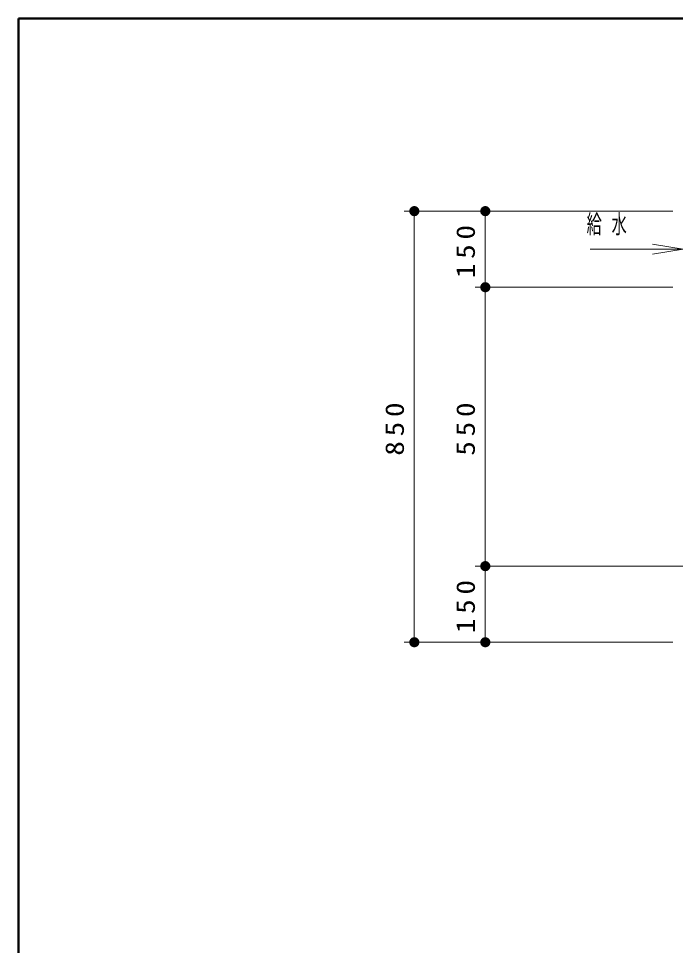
# Model space of a CAD drawing. Units: millimetres on the paper, scale 1:20. Extents: x -385 to 0, y -5 to 267.
# Drawn here: x -385 to -320.2, y 175.6 to 267 of the extents above; entities that cross this region are included whole.
import ezdxf

# ---------------------------------------------------------------- set-up
doc = ezdxf.new("R2010")
doc.units = ezdxf.units.MM
doc.layers.add('LY_1', color=7, linetype='Continuous', lineweight=13)
doc.layers.add('LY_2', color=7, linetype='Continuous', lineweight=13)
doc.styles.add('ＭＳ ゴシック', font='')
doc.styles.get('ＭＳ ゴシック').set_extended_font_data('MS Gothic')

# ---------------------------------------------------------------- blocks, each defined once
blk = doc.blocks.new('filled_dot')
at = {"color": 0, "linetype": 'Continuous', "lineweight": -2, "const_width": 1.25}
blk.add_lwpolyline([(-0.625, 0, 1), (0.625, 0, 1)], format="xyb", close=True, dxfattribs=at)

msp = doc.modelspace()

# ---------------------------------------------------------------- linework, layer by layer
at = {"layer": 'LY_1'}
for p, q in [((-339.971, 248.01), (-346.971, 248.01)), ((-345.971, 205.51), (-345.971, 248.01)), ((-320.471, 248.01), (-339.971, 248.01)), ((-338.971, 240.51), (-338.971, 248.01)), ((-322.471, 244.76), (-319.471, 244.26)), ((-319.471, 244.26), (-322.471, 243.76)), ((-319.471, 244.26), (-322.471, 244.26)), ((-320.471, 240.51), (-339.971, 240.51)), ((-338.971, 213.01), (-338.971, 240.51)), ((-312.971, 213.01), (-339.971, 213.01)), ((-338.971, 205.51), (-338.971, 213.01)), ((-339.971, 205.51), (-346.971, 205.51)), ((-320.471, 205.51), (-339.971, 205.51))]:
    msp.add_line(p, q, dxfattribs=at)
msp.add_lwpolyline([(-319.471, 244.26), (-323.208, 244.26), (-328.633, 244.26)], dxfattribs=at)
at = {"layer": 'LY_2', "lineweight": 50}
for p, q in [((-385, 267), (-385, 0)), ((0, 267), (-385, 267))]:
    msp.add_line(p, q, dxfattribs=at)

# ---------------------------------------------------------------- block references
at = {"layer": 'LY_1', "xscale": 0.4, "yscale": 0.4}
for p, rotation in [((-345.971, 248.01), 270), ((-338.971, 248.01), 270), ((-338.971, 240.51), 90), ((-338.971, 240.51), 270), ((-338.971, 213.01), 90), ((-338.971, 213.01), 270), ((-345.971, 205.51), 90), ((-338.971, 205.51), 90)]:
    msp.add_blockref('filled_dot', p, dxfattribs=dict(at, rotation=rotation))

# ---------------------------------------------------------------- texts
at = {"layer": 'LY_1', "insert": (-328.98, 246.635), "char_height": 1.833, "attachment_point": 4, "style": 'ＭＳ ゴシック'}
msp.add_mtext('\\T1.64;\\W0.6;給水', dxfattribs=at)
at = {"layer": 'LY_1', "char_height": 1.833, "attachment_point": 8, "rotation": 90, "style": 'ＭＳ ゴシック'}
for s, insert in [('\\T1.33;\\W1.15;150', (-339.971, 244.26)), ('\\T1.33;\\W1.15;850', (-346.971, 226.76)), ('\\T1.33;\\W1.15;550', (-339.971, 226.76)), ('\\T1.33;\\W1.15;150', (-339.971, 209.26))]:
    msp.add_mtext(s, dxfattribs=dict(at, insert=insert))

doc.saveas('drawing.dxf')
